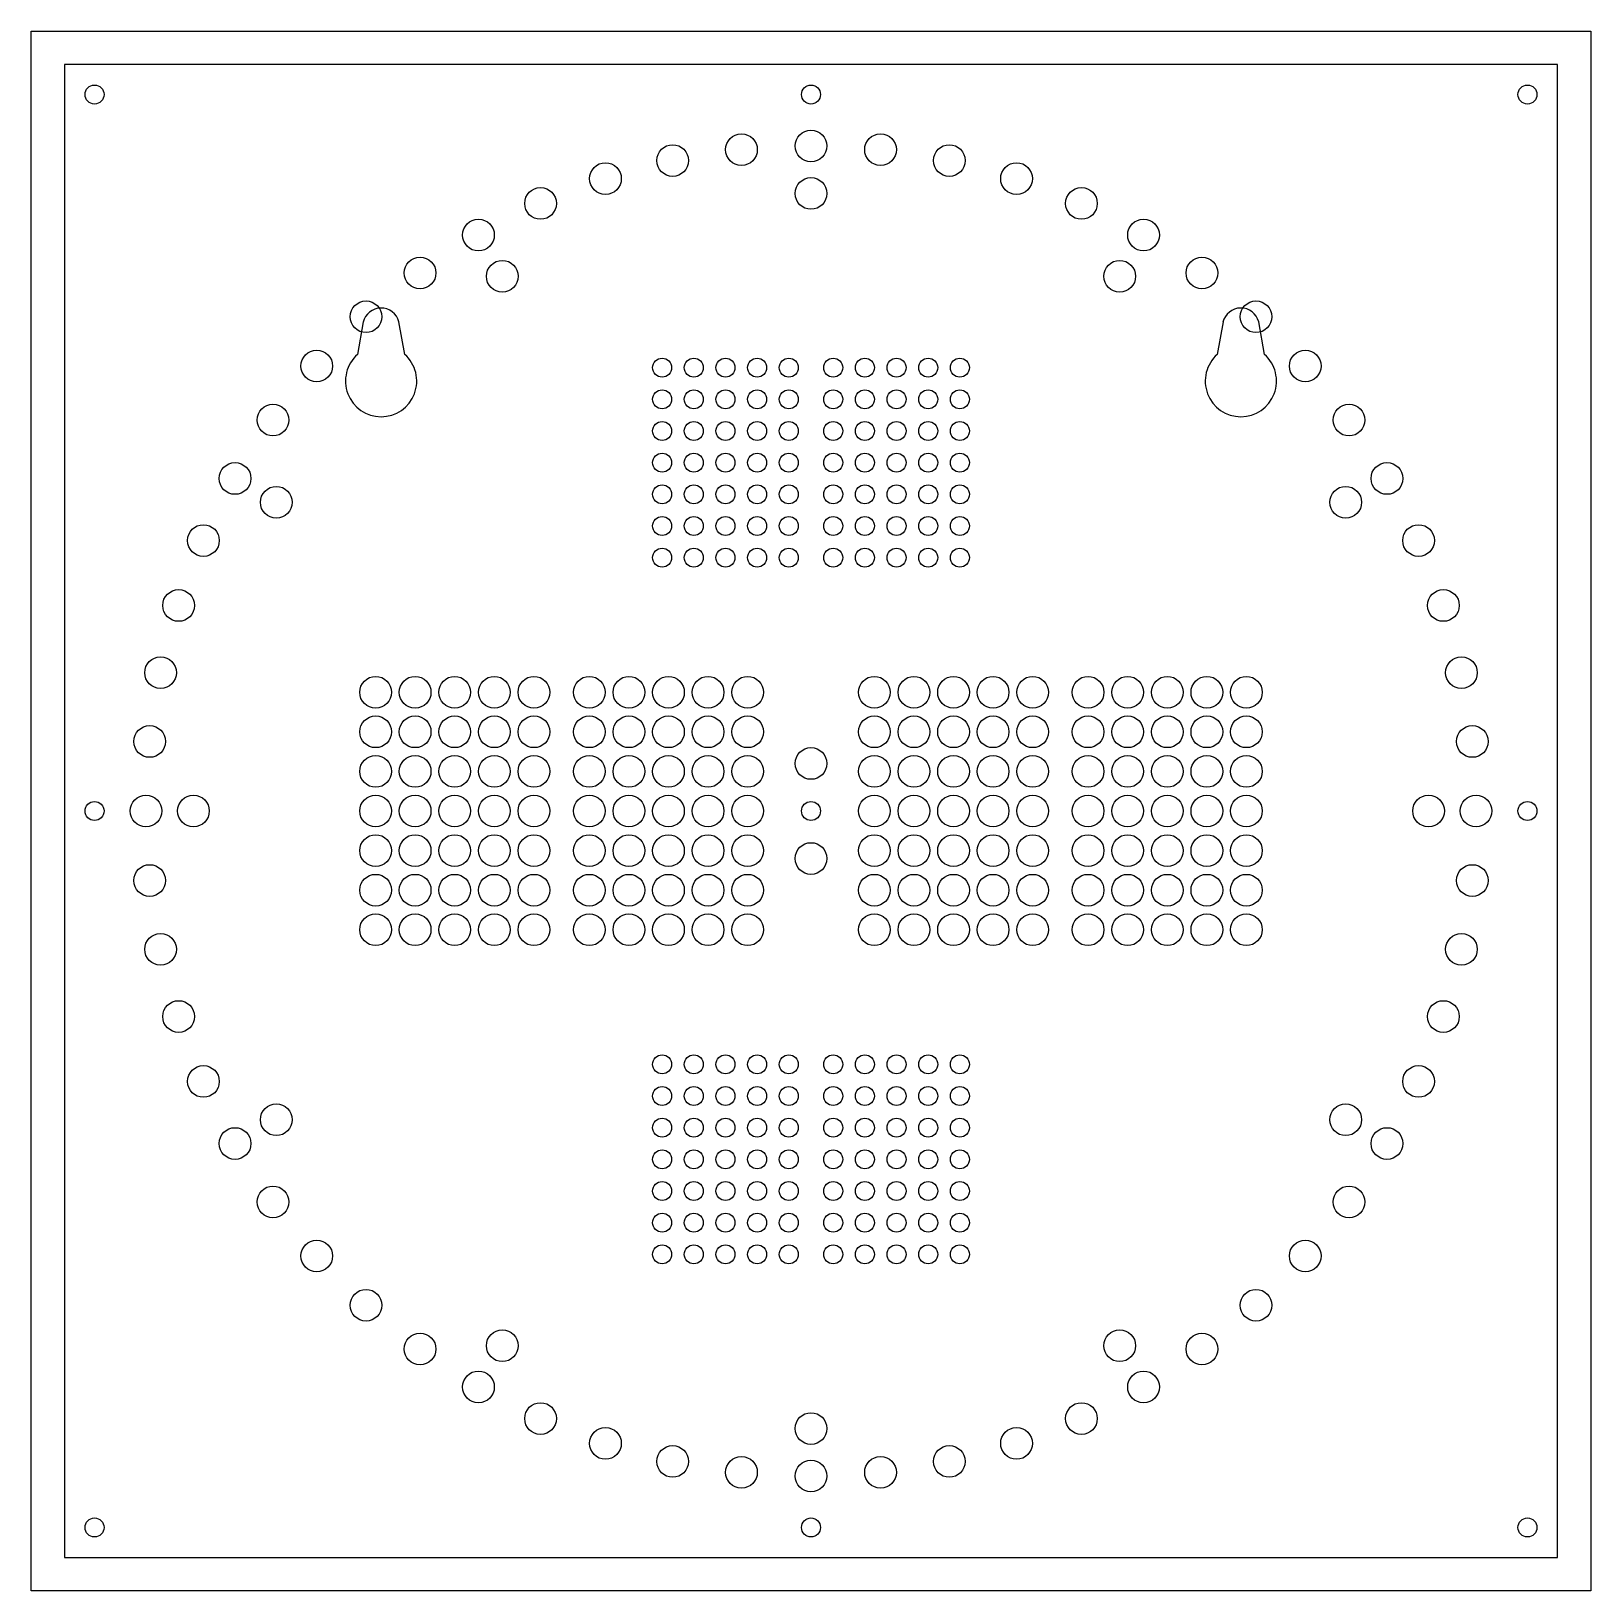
# Model space of a CAD drawing. Header units: inches. Extents: x -4.92 to 4.93, y -4.93 to 4.92.
import ezdxf

# ---------------------------------------------------------------- set-up
doc = ezdxf.new("R2010")
doc.units = ezdxf.units.IN
doc.header["$MEASUREMENT"] = 0
for name, color, linetype, lineweight in [('0 ... back_plate', 3, 'Continuous', 25), ('0 ... edge_cuts', 7, 'Continuous', 25), ('0 ... mounting holes', 2, 'Continuous', 25)]:
    doc.layers.add(name, color=color, linetype=linetype, lineweight=lineweight)
for name, color, linetype, lineweight, true_color in [('0 ... dial_hours', 16, 'Continuous', 25, 0x800000), ('0 ... dial_seconds', 16, 'Continuous', 25, 0x800000), ('0 ... dial_separator', 16, 'Continuous', 25, 0x800000), ('0 ... display_matrices', 16, 'Continuous', 25, 0x800000)]:
    doc.layers.add(name, color=color, linetype=linetype, lineweight=lineweight, true_color=true_color)

msp = doc.modelspace()

# ---------------------------------------------------------------- linework, layer by layer
at = {"layer": '0 ... back_plate'}
for p, q in [((-4.925, 4.925), (4.925, 4.925)), ((-4.925, -4.925), (-4.925, 4.925)), ((4.925, 4.925), (4.925, -4.925)), ((4.925, -4.925), (-4.925, -4.925))]:
    msp.add_line(p, q, dxfattribs=at)
at = {"layer": '0 ... back_plate', "flags": 128}
for points in [[(-2.8275, 3.09), (-2.8638, 2.8838, 2.645751), (-2.5662, 2.8838), (-2.6025, 3.09, 0.780776), (-2.8283, 3.087)], [(2.6025, 3.09), (2.5662, 2.8838, 2.645751), (2.8638, 2.8838), (2.8275, 3.09, 0.780776), (2.6017, 3.087)]]:
    msp.add_lwpolyline(points, format="xyb", dxfattribs=at)
at = {"layer": '0 ... dial_hours'}
for centre in [(0, 3.9), (-1.95, 3.3775), (1.95, 3.3775), (-3.3775, 1.95), (3.3775, 1.95), (-3.9, 0), (3.9, 0), (-3.3775, -1.95), (3.3775, -1.95), (-1.95, -3.3775), (1.95, -3.3775), (0, -3.9)]:
    msp.add_circle(centre, 0.1, dxfattribs=at)
at = {"layer": '0 ... dial_seconds'}
for centre in [(-0.439, 4.177), (0, 4.2), (0.439, 4.177), (-0.8732, 4.1082), (0.8732, 4.1082), (-1.2979, 3.9944), (1.2979, 3.9944), (-1.7083, 3.8369), (1.7083, 3.8369), (-2.1, 3.6373), (2.1, 3.6373), (-2.4687, 3.3979), (2.4687, 3.3979), (-2.8103, 3.1212), (2.8103, 3.1212), (-3.1212, 2.8103), (3.1212, 2.8103), (-3.3979, 2.4687), (3.3979, 2.4687), (-3.6373, 2.1), (3.6373, 2.1), (-3.8369, 1.7083), (3.8369, 1.7083), (-3.9944, 1.2979), (3.9944, 1.2979), (-4.1082, 0.8732), (4.1082, 0.8732), (-4.177, 0.439), (4.177, 0.439), (-4.2, 0), (4.2, 0), (-4.177, -0.439), (4.177, -0.439), (-4.1082, -0.8732), (4.1082, -0.8732), (-3.9944, -1.2979), (3.9944, -1.2979), (-3.8369, -1.7083), (3.8369, -1.7083), (-3.6373, -2.1), (3.6373, -2.1), (-3.3979, -2.4687), (3.3979, -2.4687), (-3.1212, -2.8103), (3.1212, -2.8103), (-2.8103, -3.1212), (2.8103, -3.1212), (-2.4687, -3.3979), (2.4687, -3.3979), (-2.1, -3.6373), (2.1, -3.6373), (-1.7083, -3.8369), (1.7083, -3.8369), (-1.2979, -3.9944), (1.2979, -3.9944), (-0.8732, -4.1082), (0.8732, -4.1082), (-0.439, -4.177), (0, -4.2), (0.439, -4.177)]:
    msp.add_circle(centre, 0.1, dxfattribs=at)
at = {"layer": '0 ... dial_separator'}
for centre in [(0, 0.3), (0, -0.3)]:
    msp.add_circle(centre, 0.1, dxfattribs=at)
at = {"layer": '0 ... display_matrices'}
for centre, radius in [((-0.94, 2.8), 0.06), ((-0.74, 2.8), 0.06), ((-0.54, 2.8), 0.06), ((-0.34, 2.8), 0.06), ((-0.14, 2.8), 0.06), ((0.14, 2.8), 0.06), ((0.34, 2.8), 0.06), ((0.54, 2.8), 0.06), ((0.74, 2.8), 0.06), ((0.94, 2.8), 0.06), ((-0.94, 2.6), 0.06), ((-0.74, 2.6), 0.06), ((-0.54, 2.6), 0.06), ((-0.34, 2.6), 0.06), ((-0.14, 2.6), 0.06), ((0.14, 2.6), 0.06), ((0.34, 2.6), 0.06), ((0.54, 2.6), 0.06), ((0.74, 2.6), 0.06), ((0.94, 2.6), 0.06), ((-0.94, 2.4), 0.06), ((-0.74, 2.4), 0.06), ((-0.54, 2.4), 0.06), ((-0.34, 2.4), 0.06), ((-0.14, 2.4), 0.06), ((0.14, 2.4), 0.06), ((0.34, 2.4), 0.06), ((0.54, 2.4), 0.06), ((0.74, 2.4), 0.06), ((0.94, 2.4), 0.06), ((-0.94, 2.2), 0.06), ((-0.74, 2.2), 0.06), ((-0.54, 2.2), 0.06), ((-0.34, 2.2), 0.06), ((-0.14, 2.2), 0.06), ((0.14, 2.2), 0.06), ((0.34, 2.2), 0.06), ((0.54, 2.2), 0.06), ((0.74, 2.2), 0.06), ((0.94, 2.2), 0.06), ((-0.94, 2), 0.06), ((-0.74, 2), 0.06), ((-0.54, 2), 0.06), ((-0.34, 2), 0.06), ((-0.14, 2), 0.06), ((0.14, 2), 0.06), ((0.34, 2), 0.06), ((0.54, 2), 0.06), ((0.74, 2), 0.06), ((0.94, 2), 0.06), ((-0.94, 1.8), 0.06), ((-0.74, 1.8), 0.06), ((-0.54, 1.8), 0.06), ((-0.34, 1.8), 0.06), ((-0.14, 1.8), 0.06), ((0.14, 1.8), 0.06), ((0.34, 1.8), 0.06), ((0.54, 1.8), 0.06), ((0.74, 1.8), 0.06), ((0.94, 1.8), 0.06), ((-0.94, 1.6), 0.06), ((-0.74, 1.6), 0.06), ((-0.54, 1.6), 0.06), ((-0.34, 1.6), 0.06), ((-0.14, 1.6), 0.06), ((0.14, 1.6), 0.06), ((0.34, 1.6), 0.06), ((0.54, 1.6), 0.06), ((0.74, 1.6), 0.06), ((0.94, 1.6), 0.06), ((-2.75, 0.75), 0.1), ((-2.5, 0.75), 0.1), ((-2.25, 0.75), 0.1), ((-2, 0.75), 0.1), ((-1.75, 0.75), 0.1), ((-1.4, 0.75), 0.1), ((-1.15, 0.75), 0.1), ((-0.9, 0.75), 0.1), ((-0.65, 0.75), 0.1), ((-0.4, 0.75), 0.1), ((0.4, 0.75), 0.1), ((0.65, 0.75), 0.1), ((0.9, 0.75), 0.1), ((1.15, 0.75), 0.1), ((1.4, 0.75), 0.1), ((1.75, 0.75), 0.1), ((2, 0.75), 0.1), ((2.25, 0.75), 0.1), ((2.5, 0.75), 0.1), ((2.75, 0.75), 0.1), ((-2.75, 0.5), 0.1), ((-2.5, 0.5), 0.1), ((-2.25, 0.5), 0.1), ((-2, 0.5), 0.1), ((-1.75, 0.5), 0.1), ((-1.4, 0.5), 0.1), ((-1.15, 0.5), 0.1), ((-0.9, 0.5), 0.1), ((-0.65, 0.5), 0.1), ((-0.4, 0.5), 0.1), ((0.4, 0.5), 0.1), ((0.65, 0.5), 0.1), ((0.9, 0.5), 0.1), ((1.15, 0.5), 0.1), ((1.4, 0.5), 0.1), ((1.75, 0.5), 0.1), ((2, 0.5), 0.1), ((2.25, 0.5), 0.1), ((2.5, 0.5), 0.1), ((2.75, 0.5), 0.1), ((-2.75, 0.25), 0.1), ((-2.5, 0.25), 0.1), ((-2.25, 0.25), 0.1), ((-2, 0.25), 0.1), ((-1.75, 0.25), 0.1), ((-1.4, 0.25), 0.1), ((-1.15, 0.25), 0.1), ((-0.9, 0.25), 0.1), ((-0.65, 0.25), 0.1), ((-0.4, 0.25), 0.1), ((0.4, 0.25), 0.1), ((0.65, 0.25), 0.1), ((0.9, 0.25), 0.1), ((1.15, 0.25), 0.1), ((1.4, 0.25), 0.1), ((1.75, 0.25), 0.1), ((2, 0.25), 0.1), ((2.25, 0.25), 0.1), ((2.5, 0.25), 0.1), ((2.75, 0.25), 0.1), ((-2.75, 0), 0.1), ((-2.5, 0), 0.1), ((-2.25, 0), 0.1), ((-2, 0), 0.1), ((-1.75, 0), 0.1), ((-1.4, 0), 0.1), ((-1.15, 0), 0.1), ((-0.9, 0), 0.1), ((-0.65, 0), 0.1), ((-0.4, 0), 0.1), ((0.4, 0), 0.1), ((0.65, 0), 0.1), ((0.9, 0), 0.1), ((1.15, 0), 0.1), ((1.4, 0), 0.1), ((1.75, 0), 0.1), ((2, 0), 0.1), ((2.25, 0), 0.1), ((2.5, 0), 0.1), ((2.75, 0), 0.1), ((-2.75, -0.25), 0.1), ((-2.5, -0.25), 0.1), ((-2.25, -0.25), 0.1), ((-2, -0.25), 0.1), ((-1.75, -0.25), 0.1), ((-1.4, -0.25), 0.1), ((-1.15, -0.25), 0.1), ((-0.9, -0.25), 0.1), ((-0.65, -0.25), 0.1), ((-0.4, -0.25), 0.1), ((0.4, -0.25), 0.1), ((0.65, -0.25), 0.1), ((0.9, -0.25), 0.1), ((1.15, -0.25), 0.1), ((1.4, -0.25), 0.1), ((1.75, -0.25), 0.1), ((2, -0.25), 0.1), ((2.25, -0.25), 0.1), ((2.5, -0.25), 0.1), ((2.75, -0.25), 0.1), ((-2.75, -0.5), 0.1), ((-2.5, -0.5), 0.1), ((-2.25, -0.5), 0.1), ((-2, -0.5), 0.1), ((-1.75, -0.5), 0.1), ((-1.4, -0.5), 0.1), ((-1.15, -0.5), 0.1), ((-0.9, -0.5), 0.1), ((-0.65, -0.5), 0.1), ((-0.4, -0.5), 0.1), ((0.4, -0.5), 0.1), ((0.65, -0.5), 0.1), ((0.9, -0.5), 0.1), ((1.15, -0.5), 0.1), ((1.4, -0.5), 0.1), ((1.75, -0.5), 0.1), ((2, -0.5), 0.1), ((2.25, -0.5), 0.1), ((2.5, -0.5), 0.1), ((2.75, -0.5), 0.1), ((-2.75, -0.75), 0.1), ((-2.5, -0.75), 0.1), ((-2.25, -0.75), 0.1), ((-2, -0.75), 0.1), ((-1.75, -0.75), 0.1), ((-1.4, -0.75), 0.1), ((-1.15, -0.75), 0.1), ((-0.9, -0.75), 0.1), ((-0.65, -0.75), 0.1), ((-0.4, -0.75), 0.1), ((0.4, -0.75), 0.1), ((0.65, -0.75), 0.1), ((0.9, -0.75), 0.1), ((1.15, -0.75), 0.1), ((1.4, -0.75), 0.1), ((1.75, -0.75), 0.1), ((2, -0.75), 0.1), ((2.25, -0.75), 0.1), ((2.5, -0.75), 0.1), ((2.75, -0.75), 0.1), ((-0.94, -1.6), 0.06), ((-0.74, -1.6), 0.06), ((-0.54, -1.6), 0.06), ((-0.34, -1.6), 0.06), ((-0.14, -1.6), 0.06), ((0.14, -1.6), 0.06), ((0.34, -1.6), 0.06), ((0.54, -1.6), 0.06), ((0.74, -1.6), 0.06), ((0.94, -1.6), 0.06), ((-0.94, -1.8), 0.06), ((-0.74, -1.8), 0.06), ((-0.54, -1.8), 0.06), ((-0.34, -1.8), 0.06), ((-0.14, -1.8), 0.06), ((0.14, -1.8), 0.06), ((0.34, -1.8), 0.06), ((0.54, -1.8), 0.06), ((0.74, -1.8), 0.06), ((0.94, -1.8), 0.06), ((-0.94, -2), 0.06), ((-0.74, -2), 0.06), ((-0.54, -2), 0.06), ((-0.34, -2), 0.06), ((-0.14, -2), 0.06), ((0.14, -2), 0.06), ((0.34, -2), 0.06), ((0.54, -2), 0.06), ((0.74, -2), 0.06), ((0.94, -2), 0.06), ((-0.94, -2.2), 0.06), ((-0.74, -2.2), 0.06), ((-0.54, -2.2), 0.06), ((-0.34, -2.2), 0.06), ((-0.14, -2.2), 0.06), ((0.14, -2.2), 0.06), ((0.34, -2.2), 0.06), ((0.54, -2.2), 0.06), ((0.74, -2.2), 0.06), ((0.94, -2.2), 0.06), ((-0.94, -2.4), 0.06), ((-0.74, -2.4), 0.06), ((-0.54, -2.4), 0.06), ((-0.34, -2.4), 0.06), ((-0.14, -2.4), 0.06), ((0.14, -2.4), 0.06), ((0.34, -2.4), 0.06), ((0.54, -2.4), 0.06), ((0.74, -2.4), 0.06), ((0.94, -2.4), 0.06), ((-0.94, -2.6), 0.06), ((-0.74, -2.6), 0.06), ((-0.54, -2.6), 0.06), ((-0.34, -2.6), 0.06), ((-0.14, -2.6), 0.06), ((0.14, -2.6), 0.06), ((0.34, -2.6), 0.06), ((0.54, -2.6), 0.06), ((0.74, -2.6), 0.06), ((0.94, -2.6), 0.06), ((-0.94, -2.8), 0.06), ((-0.74, -2.8), 0.06), ((-0.54, -2.8), 0.06), ((-0.34, -2.8), 0.06), ((-0.14, -2.8), 0.06), ((0.14, -2.8), 0.06), ((0.34, -2.8), 0.06), ((0.54, -2.8), 0.06), ((0.74, -2.8), 0.06), ((0.94, -2.8), 0.06)]:
    msp.add_circle(centre, radius, dxfattribs=at)
at = {"layer": '0 ... edge_cuts'}
for p, q in [((4.715, 4.715), (-4.715, 4.715)), ((-4.715, 4.715), (-4.715, -4.715)), ((4.715, -4.715), (4.715, 4.715)), ((-4.715, -4.715), (4.715, -4.715))]:
    msp.add_line(p, q, dxfattribs=at)
at = {"layer": '0 ... mounting holes'}
for centre in [(-4.525, 4.525), (0, 4.525), (4.525, 4.525), (-4.525, 0), (0, 0), (4.525, 0), (-4.525, -4.525), (0, -4.525), (4.525, -4.525)]:
    msp.add_circle(centre, 0.06, dxfattribs=at)

doc.saveas('drawing.dxf')
